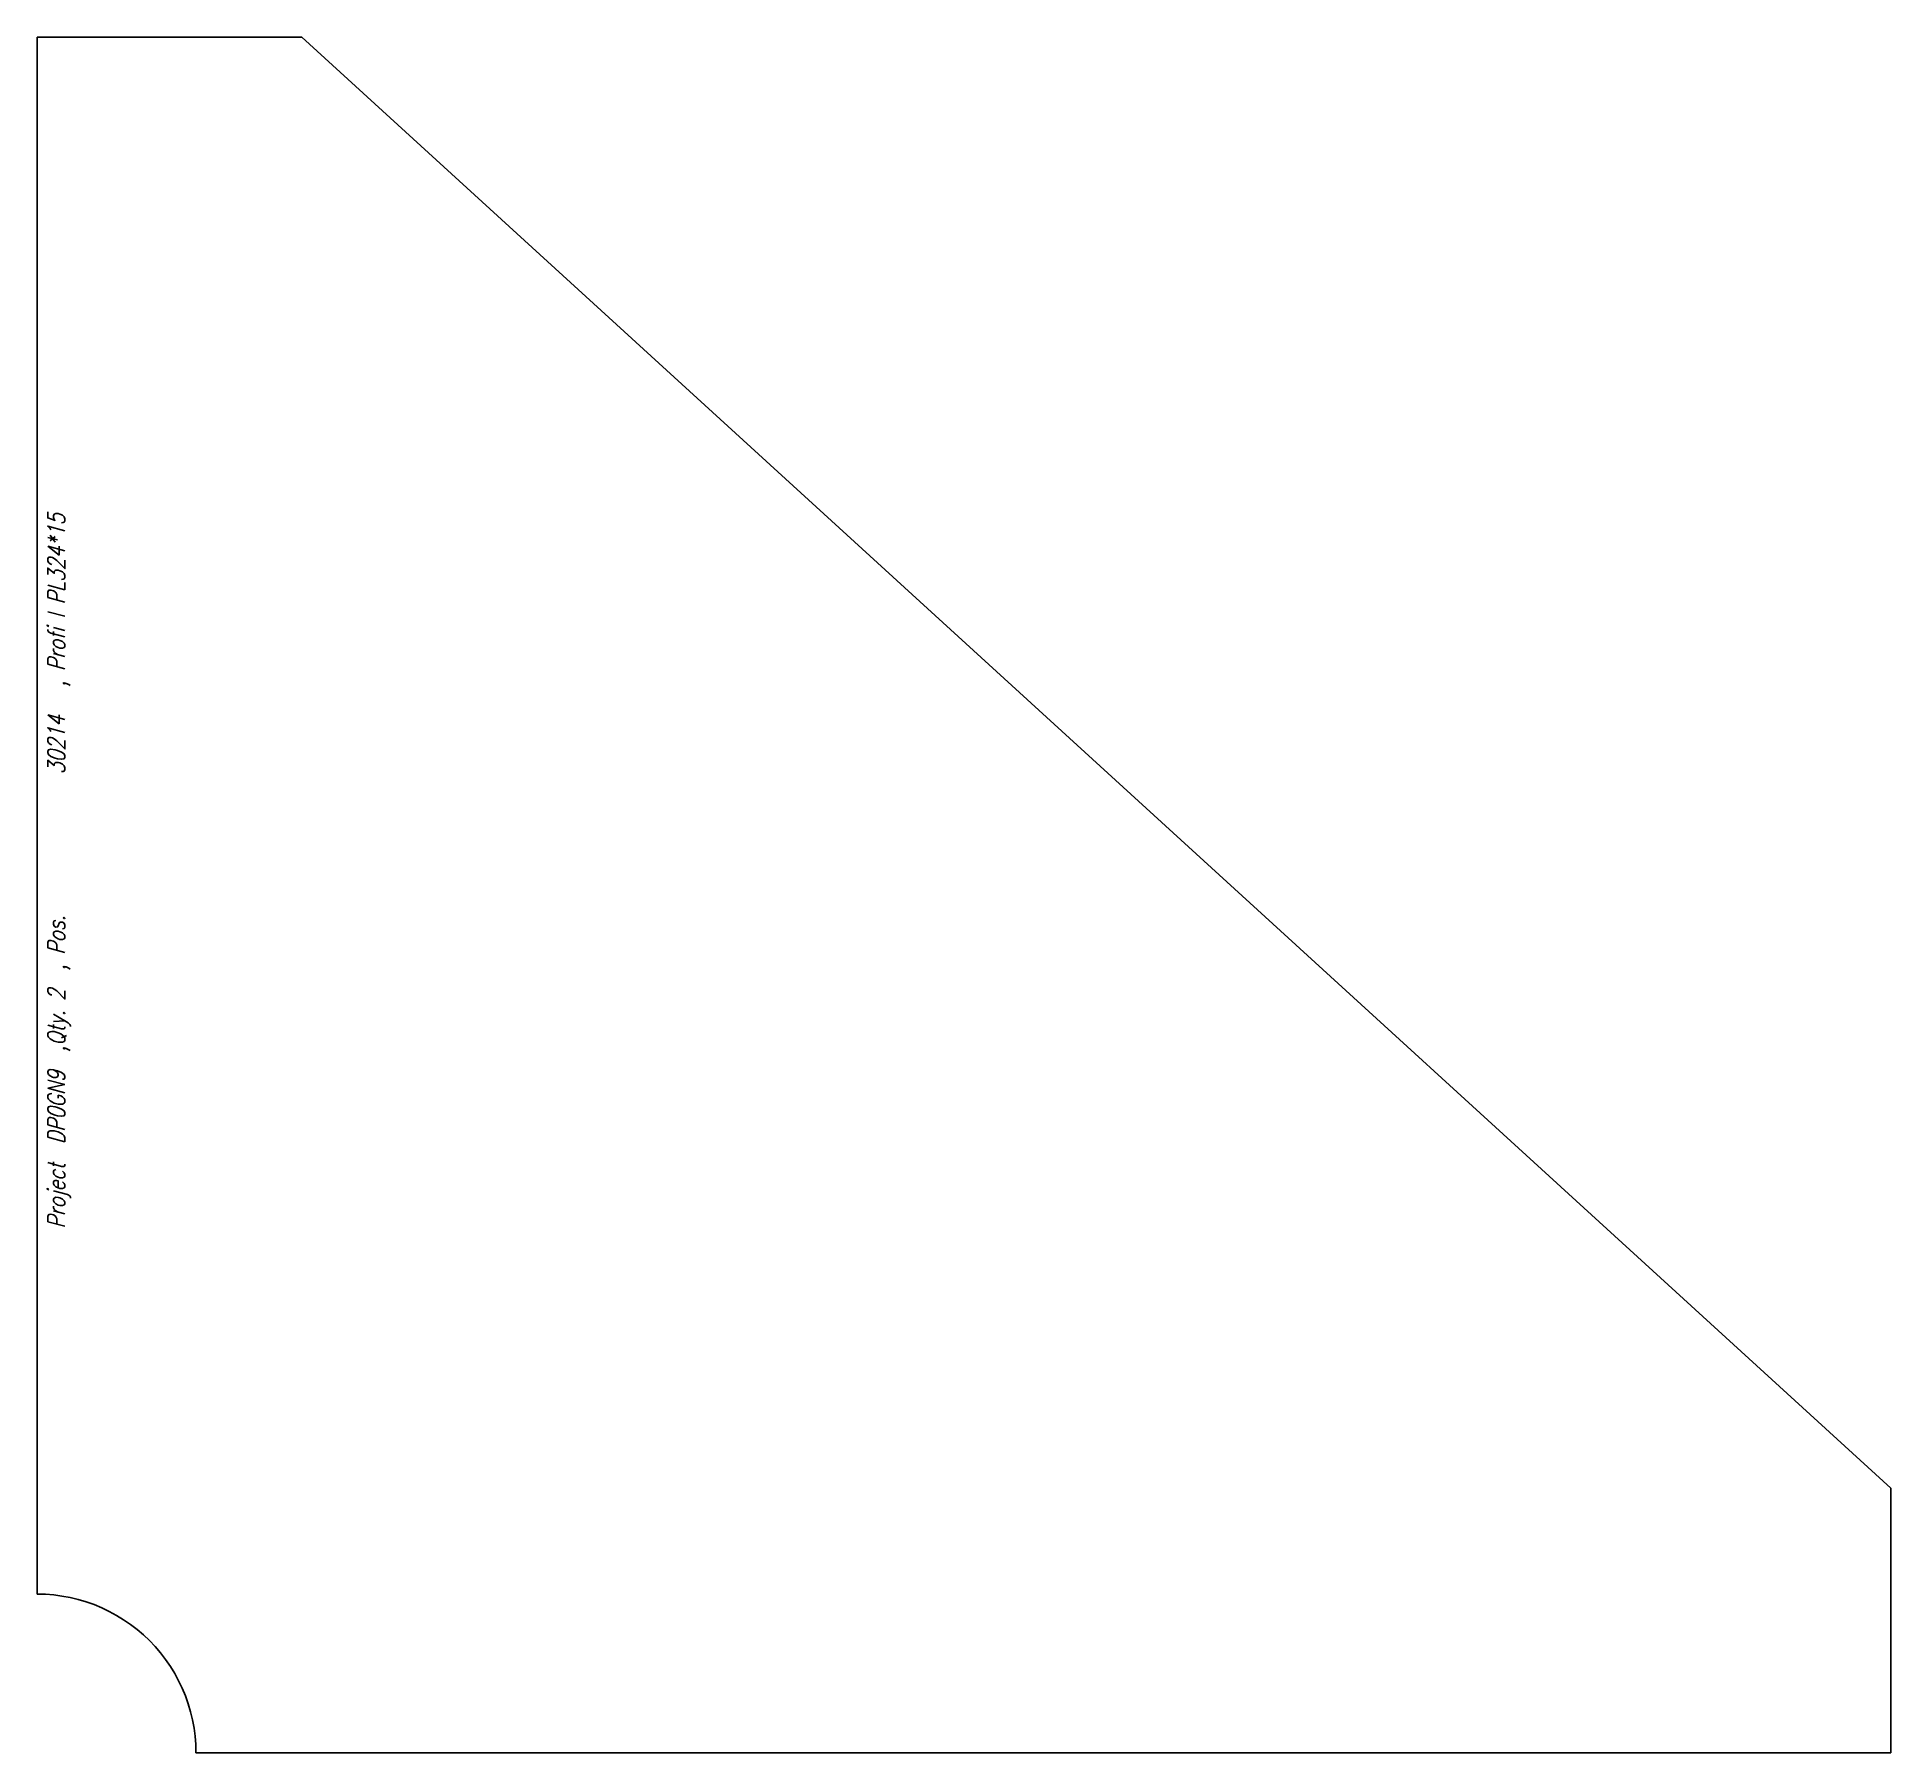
# Model space of a CAD drawing. Extents: x 0 to 350, y -162 to 162.
import ezdxf

# ---------------------------------------------------------------- set-up
doc = ezdxf.new("R2010")
doc.units = 0
doc.header["$LTSCALE"] = 10
doc.layers.add('TEILE', color=7, linetype='CONTINUOUS')
doc.layers.add('UNTERSCHRIFT', color=7, linetype='CONTINUOUS')
doc.styles.get("Standard").update_dxf_attribs({"font": 'ROMANS'})

msp = doc.modelspace()

# ---------------------------------------------------------------- linework, layer by layer
at = {"layer": 'TEILE', "color": 2}
for p, q in [((0, 161.999283), (49.999985, 161.999298)), ((0, -131.999298), (0, 161.999283)), ((49.999985, 161.999298), (349.999725, -111.999321)), ((349.999725, -111.999321), (350, -161.999298)), ((1.570068, -132.040421), (-0.000012, -131.999298)), ((-0.000012, -131.999298), (0, -131.999298)), ((3.135844, -132.163635), (1.570068, -132.040421)), ((4.693025, -132.368652), (3.135844, -132.163635)), ((6.237343, -132.654861), (4.693025, -132.368652)), ((7.764565, -133.021515), (6.237343, -132.654861)), ((9.270504, -133.46759), (7.764565, -133.021515)), ((10.751034, -133.991882), (9.270504, -133.46759)), ((12.202096, -134.592926), (10.751034, -133.991882)), ((13.619713, -135.269104), (12.202096, -134.592926)), ((14.999999, -136.018539), (13.619713, -135.269104)), ((16.33917, -136.839172), (14.999999, -136.018539)), ((17.633558, -137.72879), (16.33917, -136.839172)), ((18.879612, -138.684906), (17.633558, -137.72879)), ((20.073919, -139.704956), (18.879612, -138.684906)), ((21.213207, -140.786102), (20.073919, -139.704956)), ((22.294348, -141.925369), (21.213207, -140.786102)), ((23.314383, -143.11969), (22.294348, -141.925369)), ((24.270515, -144.365738), (23.314383, -143.11969)), ((25.160122, -145.660126), (24.270515, -144.365738)), ((25.980766, -146.999298), (25.160122, -145.660126)), ((26.730202, -148.379578), (25.980766, -146.999298)), ((27.406368, -149.797195), (26.730202, -148.379578)), ((28.007416, -151.24826), (27.406368, -149.797195)), ((28.5317, -152.72879), (28.007416, -151.24826)), ((28.977777, -154.234726), (28.5317, -152.72879)), ((29.344429, -155.761948), (28.977777, -154.234726)), ((29.630651, -157.306274), (29.344429, -155.761948)), ((29.835659, -158.863449), (29.630651, -157.306274)), ((29.958885, -160.42923), (29.835659, -158.863449)), ((30, -161.999298), (29.958885, -160.42923)), ((350, -161.999298), (30, -161.999298))]:
    msp.add_line(p, q, dxfattribs=at)

# ---------------------------------------------------------------- texts
at = {"layer": 'UNTERSCHRIFT', "color": 2, "oblique": 15, "width": 0.8}
for s, p in [('  , Profi l PL324*15', (5.25, 35.799995)), ('30214', (5.25, 22.799997)), ('Project  DP0GN9  ,Qty. 2  , Pos. ', (5.25, -63))]:
    msp.add_text(s, height=3.25, rotation=89.999931, dxfattribs=at).set_placement(p)

doc.saveas('drawing.dxf')
